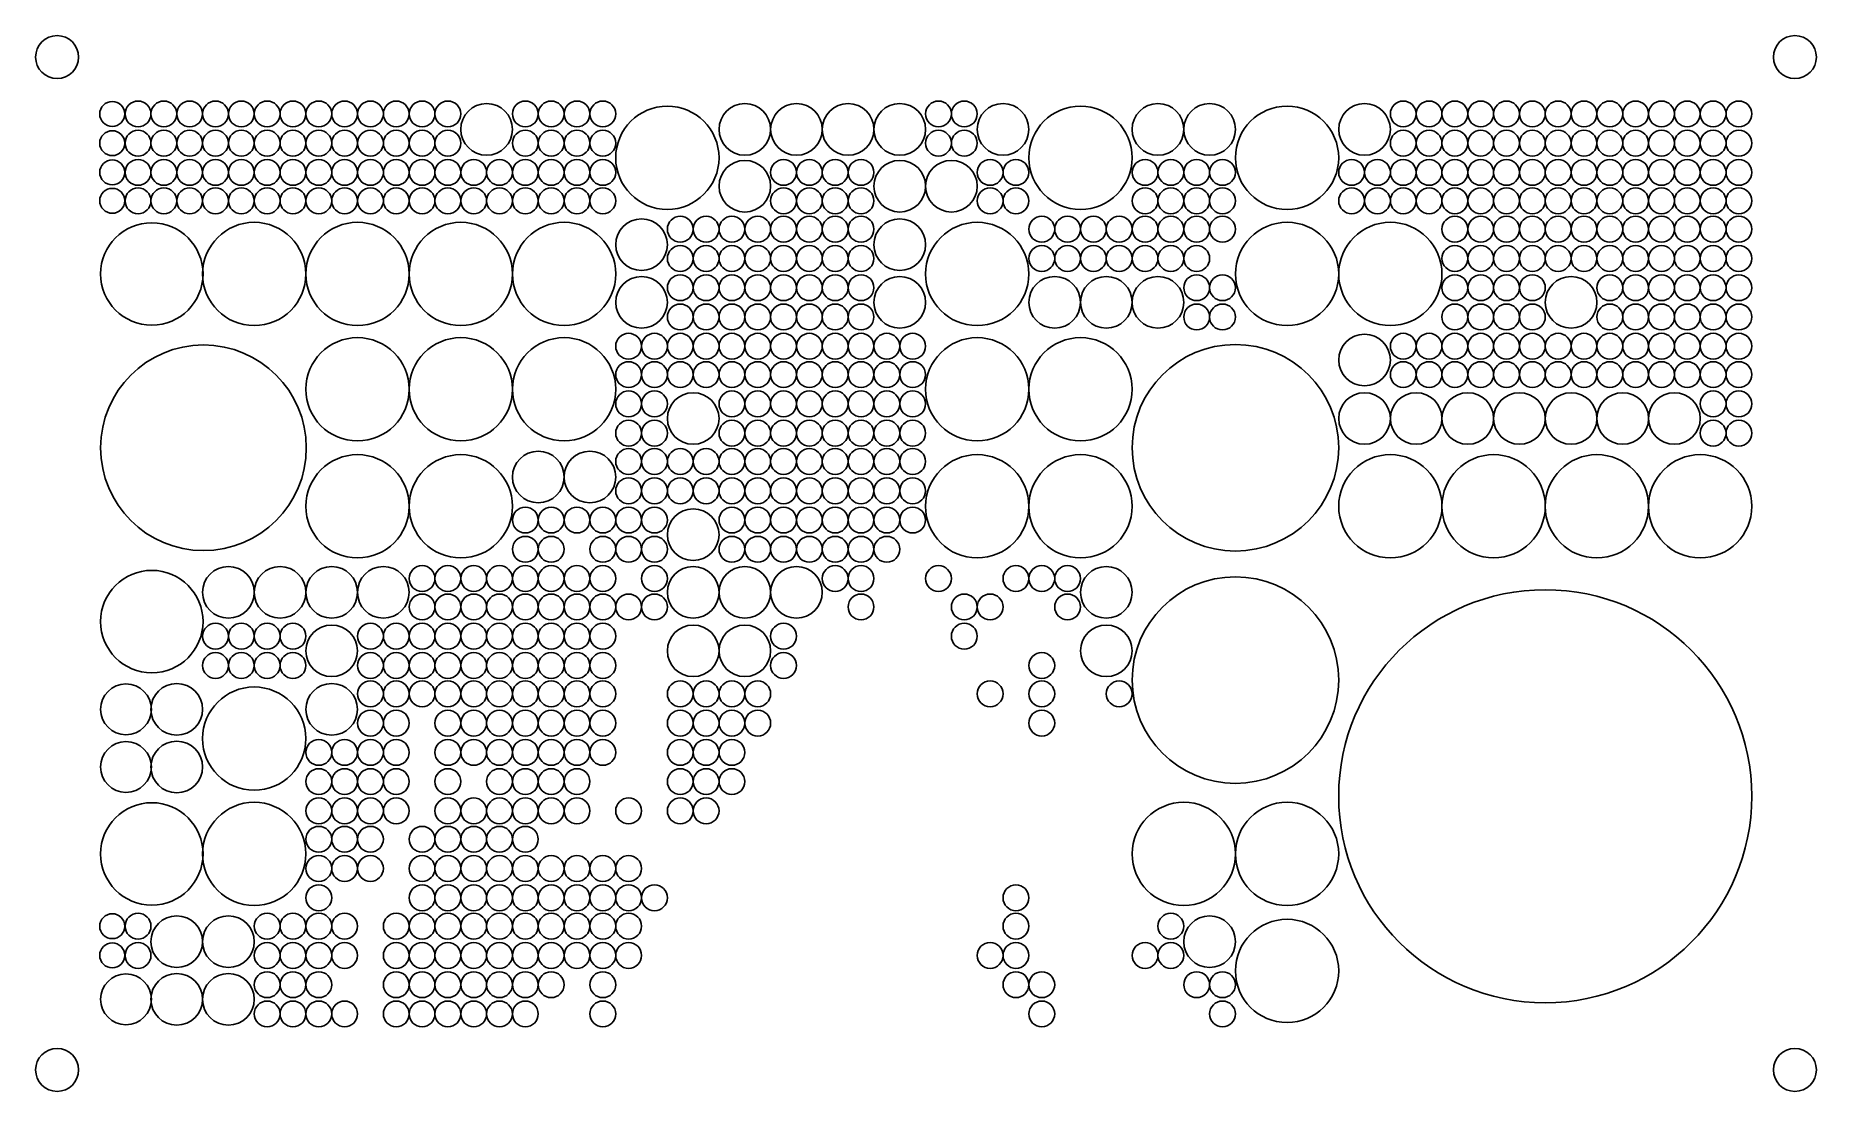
# Model space of a CAD drawing. Header units: metres. Extents: x 25 to 2094, y 25 to 1252.
import ezdxf

# ---------------------------------------------------------------- set-up
doc = ezdxf.new("R2010")
doc.units = ezdxf.units.M

msp = doc.modelspace()

# ---------------------------------------------------------------- linework, layer by layer
for centre, radius in [((50, 1227), 25), ((2069, 1227), 25), ((114, 1161), 14.5), ((144, 1161), 15), ((174, 1161), 15), ((204, 1161), 15), ((234, 1161), 15), ((264, 1161), 15), ((294, 1161), 15), ((324, 1161), 15), ((354, 1161), 15), ((384, 1161), 15), ((414, 1161), 15), ((444, 1161), 15), ((474, 1161), 15), ((504, 1161), 15), ((549, 1143), 30), ((594, 1161), 15), ((624, 1161), 15), ((654, 1161), 15), ((684, 1161), 15), ((759, 1110), 60), ((849, 1143), 30), ((909, 1143), 30), ((969, 1143), 30), ((1029, 1143), 30), ((1074, 1161), 15), ((1104, 1161), 15), ((1149, 1143), 30), ((1239, 1110), 60), ((1329, 1143), 30), ((1389, 1143), 30), ((1479, 1110), 60), ((1569, 1143), 30), ((1614, 1161), 15), ((1644, 1161), 15), ((1674, 1161), 15), ((1704, 1161), 15), ((1734, 1161), 15), ((1764, 1161), 15), ((1794, 1161), 15), ((1824, 1161), 15), ((1854, 1161), 15), ((1884, 1161), 15), ((1914, 1161), 15), ((1944, 1161), 15), ((1974, 1161), 15), ((2004, 1161), 15), ((114, 1127), 14.5), ((144, 1127), 15), ((174, 1127), 15), ((204, 1127), 15), ((234, 1127), 15), ((264, 1127), 15), ((294, 1127), 15), ((324, 1127), 15), ((354, 1127), 15), ((384, 1127), 15), ((414, 1127), 15), ((444, 1127), 15), ((474, 1127), 15), ((504, 1127), 15), ((594, 1127), 15), ((624, 1127), 15), ((654, 1127), 15), ((684, 1127), 15), ((1074, 1127), 15), ((1104, 1127), 15), ((1614, 1127), 15), ((1644, 1127), 15), ((1674, 1127), 15), ((1704, 1127), 15), ((1734, 1127), 15), ((1764, 1127), 15), ((1794, 1127), 15), ((1824, 1127), 15), ((1854, 1127), 15), ((1884, 1127), 15), ((1914, 1127), 15), ((1944, 1127), 15), ((1974, 1127), 15), ((2004, 1127), 15), ((114, 1093), 14.5), ((144, 1093), 15), ((174, 1093), 15), ((204, 1093), 15), ((234, 1093), 15), ((264, 1093), 15), ((294, 1093), 15), ((324, 1093), 15), ((354, 1093), 15), ((384, 1093), 15), ((414, 1093), 15), ((444, 1093), 15), ((474, 1093), 15), ((504, 1093), 15), ((534, 1093), 15), ((564, 1093), 15), ((594, 1093), 15), ((624, 1093), 15), ((654, 1093), 15), ((684, 1093), 15), ((849, 1077), 30), ((894, 1093), 15), ((924, 1093), 15), ((954, 1093), 15), ((984, 1093), 15), ((1029, 1077), 30), ((1089, 1077), 30), ((1134, 1093), 15), ((1164, 1093), 15), ((1314, 1093), 15), ((1344, 1093), 15), ((1374, 1093), 15), ((1404, 1093), 15), ((1554, 1093), 15), ((1584, 1093), 15), ((1614, 1093), 15), ((1644, 1093), 15), ((1674, 1093), 15), ((1704, 1093), 15), ((1734, 1093), 15), ((1764, 1093), 15), ((1794, 1093), 15), ((1824, 1093), 15), ((1854, 1093), 15), ((1884, 1093), 15), ((1914, 1093), 15), ((1944, 1093), 15), ((1974, 1093), 15), ((2004, 1093), 15), ((114, 1060), 14.5), ((144, 1060), 15), ((174, 1060), 15), ((204, 1060), 15), ((234, 1060), 15), ((264, 1060), 15), ((294, 1060), 15), ((324, 1060), 15), ((354, 1060), 15), ((384, 1060), 15), ((414, 1060), 15), ((444, 1060), 15), ((474, 1060), 15), ((504, 1060), 15), ((534, 1060), 15), ((564, 1060), 15), ((594, 1060), 15), ((624, 1060), 15), ((654, 1060), 15), ((684, 1060), 15), ((894, 1060), 15), ((924, 1060), 15), ((954, 1060), 15), ((984, 1060), 15), ((1134, 1060), 15), ((1164, 1060), 15), ((1314, 1060), 15), ((1344, 1060), 15), ((1374, 1060), 15), ((1404, 1060), 15), ((1554, 1060), 15), ((1584, 1060), 15), ((1614, 1060), 15), ((1644, 1060), 15), ((1674, 1060), 15), ((1704, 1060), 15), ((1734, 1060), 15), ((1764, 1060), 15), ((1794, 1060), 15), ((1824, 1060), 15), ((1854, 1060), 15), ((1884, 1060), 15), ((1914, 1060), 15), ((1944, 1060), 15), ((1974, 1060), 15), ((2004, 1060), 15), ((160, 975), 59.5), ((279, 975), 60), ((399, 975), 60), ((519, 975), 60), ((639, 975), 60), ((729, 1009), 30), ((774, 1027), 15), ((804, 1027), 15), ((834, 1027), 15), ((864, 1027), 15), ((894, 1027), 15), ((924, 1027), 15), ((954, 1027), 15), ((984, 1027), 15), ((1029, 1009), 30), ((1119, 975), 60), ((1194, 1027), 15), ((1224, 1027), 15), ((1254, 1027), 15), ((1284, 1027), 15), ((1314, 1027), 15), ((1344, 1027), 15), ((1374, 1027), 15), ((1404, 1027), 15), ((1479, 975), 60), ((1599, 975), 60), ((1674, 1027), 15), ((1704, 1027), 15), ((1734, 1027), 15), ((1764, 1027), 15), ((1794, 1027), 15), ((1824, 1027), 15), ((1854, 1027), 15), ((1884, 1027), 15), ((1914, 1027), 15), ((1944, 1027), 15), ((1974, 1027), 15), ((2004, 1027), 15), ((774, 993), 15), ((804, 993), 15), ((834, 993), 15), ((864, 993), 15), ((894, 993), 15), ((924, 993), 15), ((954, 993), 15), ((984, 993), 15), ((1194, 993), 15), ((1224, 993), 15), ((1254, 993), 15), ((1284, 993), 15), ((1314, 993), 15), ((1344, 993), 15), ((1374, 993), 15), ((1674, 993), 15), ((1704, 993), 15), ((1734, 993), 15), ((1764, 993), 15), ((1794, 993), 15), ((1824, 993), 15), ((1854, 993), 15), ((1884, 993), 15), ((1914, 993), 15), ((1944, 993), 15), ((1974, 993), 15), ((2004, 993), 15), ((774, 959), 15), ((804, 959), 15), ((834, 959), 15), ((864, 959), 15), ((894, 959), 15), ((924, 959), 15), ((954, 959), 15), ((984, 959), 15), ((1374, 959), 15), ((1404, 959), 15), ((1674, 959), 15), ((1704, 959), 15), ((1734, 959), 15), ((1764, 959), 15), ((1854, 959), 15), ((1884, 959), 15), ((1914, 959), 15), ((1944, 959), 15), ((1974, 959), 15), ((2004, 959), 15), ((729, 942), 30), ((1029, 942), 30), ((1209, 942), 30), ((1269, 942), 30), ((1329, 942), 30), ((1809, 942), 30), ((774, 925), 15), ((804, 925), 15), ((834, 925), 15), ((864, 925), 15), ((894, 925), 15), ((924, 925), 15), ((954, 925), 15), ((984, 925), 15), ((1374, 925), 15), ((1404, 925), 15), ((1674, 925), 15), ((1704, 925), 15), ((1734, 925), 15), ((1764, 925), 15), ((1854, 925), 15), ((1884, 925), 15), ((1914, 925), 15), ((1944, 925), 15), ((1974, 925), 15), ((2004, 925), 15), ((220, 773), 119.5), ((399, 841), 60), ((519, 841), 60), ((639, 841), 60), ((714, 891), 15), ((744, 891), 15), ((774, 891), 15), ((804, 891), 15), ((834, 891), 15), ((864, 891), 15), ((894, 891), 15), ((924, 891), 15), ((954, 891), 15), ((984, 891), 15), ((1014, 891), 15), ((1044, 891), 15), ((1119, 841), 60), ((1239, 841), 60), ((1419, 773), 120), ((1569, 875), 30), ((1614, 891), 15), ((1644, 891), 15), ((1674, 891), 15), ((1704, 891), 15), ((1734, 891), 15), ((1764, 891), 15), ((1794, 891), 15), ((1824, 891), 15), ((1854, 891), 15), ((1884, 891), 15), ((1914, 891), 15), ((1944, 891), 15), ((1974, 891), 15), ((2004, 891), 15), ((714, 858), 15), ((744, 858), 15), ((774, 858), 15), ((804, 858), 15), ((834, 858), 15), ((864, 858), 15), ((894, 858), 15), ((924, 858), 15), ((954, 858), 15), ((984, 858), 15), ((1014, 858), 15), ((1044, 858), 15), ((1614, 858), 15), ((1644, 858), 15), ((1674, 858), 15), ((1704, 858), 15), ((1734, 858), 15), ((1764, 858), 15), ((1794, 858), 15), ((1824, 858), 15), ((1854, 858), 15), ((1884, 858), 15), ((1914, 858), 15), ((1944, 858), 15), ((1974, 858), 15), ((2004, 858), 15), ((714, 824), 15), ((744, 824), 15), ((789, 807), 30), ((834, 824), 15), ((864, 824), 15), ((894, 824), 15), ((924, 824), 15), ((954, 824), 15), ((984, 824), 15), ((1014, 824), 15), ((1044, 824), 15), ((1569, 807), 30), ((1629, 807), 30), ((1689, 807), 30), ((1749, 807), 30), ((1809, 807), 30), ((1869, 807), 30), ((1929, 807), 30), ((1974, 824), 15), ((2004, 824), 15), ((714, 790), 15), ((744, 790), 15), ((834, 790), 15), ((864, 790), 15), ((894, 790), 15), ((924, 790), 15), ((954, 790), 15), ((984, 790), 15), ((1014, 790), 15), ((1044, 790), 15), ((1974, 790), 15), ((2004, 790), 15), ((609, 739), 30), ((669, 739), 30), ((714, 757), 15), ((744, 757), 15), ((774, 757), 15), ((804, 757), 15), ((834, 757), 15), ((864, 757), 15), ((894, 757), 15), ((924, 757), 15), ((954, 757), 15), ((984, 757), 15), ((1014, 757), 15), ((1044, 757), 15), ((399, 705), 60), ((519, 705), 60), ((1119, 705), 60), ((1239, 705), 60), ((1599, 705), 60), ((1719, 705), 60), ((1839, 705), 60), ((1959, 705), 60), ((714, 723), 15), ((744, 723), 15), ((774, 723), 15), ((804, 723), 15), ((834, 723), 15), ((864, 723), 15), ((894, 723), 15), ((924, 723), 15), ((954, 723), 15), ((984, 723), 15), ((1014, 723), 15), ((1044, 723), 15), ((594, 689), 15), ((624, 689), 15), ((654, 689), 15), ((684, 689), 15), ((714, 689), 15), ((744, 689), 15), ((834, 689), 15), ((864, 689), 15), ((894, 689), 15), ((924, 689), 15), ((954, 689), 15), ((984, 689), 15), ((1014, 689), 15), ((1044, 689), 15), ((789, 672), 30), ((594, 655), 15), ((624, 655), 15), ((684, 655), 15), ((714, 655), 15), ((744, 655), 15), ((834, 655), 15), ((864, 655), 15), ((894, 655), 15), ((924, 655), 15), ((954, 655), 15), ((984, 655), 15), ((1014, 655), 15), ((160, 571), 59.5), ((249, 605), 30), ((309, 605), 30), ((369, 605), 30), ((429, 605), 30), ((474, 621), 15), ((504, 621), 15), ((534, 621), 15), ((564, 621), 15), ((594, 621), 15), ((624, 621), 15), ((654, 621), 15), ((684, 621), 15), ((744, 621), 15), ((789, 605), 30), ((849, 605), 30), ((909, 605), 30), ((954, 621), 15), ((984, 621), 15), ((1074, 621), 15), ((1164, 621), 15), ((1194, 621), 15), ((1224, 621), 15), ((1269, 605), 30), ((1419, 503), 120), ((474, 588), 15), ((504, 588), 15), ((534, 588), 15), ((564, 588), 15), ((594, 588), 15), ((624, 588), 15), ((654, 588), 15), ((684, 588), 15), ((714, 588), 15), ((744, 588), 15), ((984, 588), 15), ((1104, 588), 15), ((1134, 588), 15), ((1224, 588), 15), ((1779, 368), 240), ((234, 554), 15), ((264, 554), 15), ((294, 554), 15), ((324, 554), 15), ((369, 537), 30), ((414, 554), 15), ((444, 554), 15), ((474, 554), 15), ((504, 554), 15), ((534, 554), 15), ((564, 554), 15), ((594, 554), 15), ((624, 554), 15), ((654, 554), 15), ((684, 554), 15), ((789, 537), 30), ((849, 537), 30), ((894, 554), 15), ((1104, 554), 15), ((1269, 537), 30), ((234, 520), 15), ((264, 520), 15), ((294, 520), 15), ((324, 520), 15), ((414, 520), 15), ((444, 520), 15), ((474, 520), 15), ((504, 520), 15), ((534, 520), 15), ((564, 520), 15), ((594, 520), 15), ((624, 520), 15), ((654, 520), 15), ((684, 520), 15), ((894, 520), 15), ((1194, 520), 15), ((130, 469), 29.5), ((189, 469), 30), ((369, 469), 30), ((414, 487), 15), ((444, 487), 15), ((474, 487), 15), ((504, 487), 15), ((534, 487), 15), ((564, 487), 15), ((594, 487), 15), ((624, 487), 15), ((654, 487), 15), ((684, 487), 15), ((774, 487), 15), ((804, 487), 15), ((834, 487), 15), ((864, 487), 15), ((1134, 487), 15), ((1194, 487), 15), ((1284, 487), 15), ((279, 435), 60), ((414, 453), 15), ((444, 453), 15), ((504, 453), 15), ((534, 453), 15), ((564, 453), 15), ((594, 453), 15), ((624, 453), 15), ((654, 453), 15), ((684, 453), 15), ((774, 453), 15), ((804, 453), 15), ((834, 453), 15), ((864, 453), 15), ((1194, 453), 15), ((130, 402), 29.5), ((189, 402), 30), ((354, 419), 15), ((384, 419), 15), ((414, 419), 15), ((444, 419), 15), ((504, 419), 15), ((534, 419), 15), ((564, 419), 15), ((594, 419), 15), ((624, 419), 15), ((654, 419), 15), ((684, 419), 15), ((774, 419), 15), ((804, 419), 15), ((834, 419), 15), ((354, 385), 15), ((384, 385), 15), ((414, 385), 15), ((444, 385), 15), ((504, 385), 15), ((564, 385), 15), ((594, 385), 15), ((624, 385), 15), ((654, 385), 15), ((774, 385), 15), ((804, 385), 15), ((834, 385), 15), ((160, 301), 59.5), ((279, 301), 60), ((354, 351), 15), ((384, 351), 15), ((414, 351), 15), ((444, 351), 15), ((504, 351), 15), ((534, 351), 15), ((564, 351), 15), ((594, 351), 15), ((624, 351), 15), ((654, 351), 15), ((714, 351), 15), ((774, 351), 15), ((804, 351), 15), ((1359, 301), 60), ((1479, 301), 60), ((354, 318), 15), ((384, 318), 15), ((414, 318), 15), ((474, 318), 15), ((504, 318), 15), ((534, 318), 15), ((564, 318), 15), ((594, 318), 15), ((354, 284), 15), ((384, 284), 15), ((414, 284), 15), ((474, 284), 15), ((504, 284), 15), ((534, 284), 15), ((564, 284), 15), ((594, 284), 15), ((624, 284), 15), ((654, 284), 15), ((684, 284), 15), ((714, 284), 15), ((354, 250), 15), ((474, 250), 15), ((504, 250), 15), ((534, 250), 15), ((564, 250), 15), ((594, 250), 15), ((624, 250), 15), ((654, 250), 15), ((684, 250), 15), ((714, 250), 15), ((744, 250), 15), ((1164, 250), 15), ((114, 217), 14.5), ((144, 217), 15), ((189, 199), 30), ((249, 199), 30), ((294, 217), 15), ((324, 217), 15), ((354, 217), 15), ((384, 217), 15), ((444, 217), 15), ((474, 217), 15), ((504, 217), 15), ((534, 217), 15), ((564, 217), 15), ((594, 217), 15), ((624, 217), 15), ((654, 217), 15), ((684, 217), 15), ((714, 217), 15), ((1164, 217), 15), ((1344, 217), 15), ((1389, 199), 30), ((1479, 165), 60), ((114, 183), 14.5), ((144, 183), 15), ((294, 183), 15), ((324, 183), 15), ((354, 183), 15), ((384, 183), 15), ((444, 183), 15), ((474, 183), 15), ((504, 183), 15), ((534, 183), 15), ((564, 183), 15), ((594, 183), 15), ((624, 183), 15), ((654, 183), 15), ((684, 183), 15), ((714, 183), 15), ((1134, 183), 15), ((1164, 183), 15), ((1314, 183), 15), ((1344, 183), 15), ((130, 132), 29.5), ((189, 132), 30), ((249, 132), 30), ((294, 149), 15), ((324, 149), 15), ((354, 149), 15), ((444, 149), 15), ((474, 149), 15), ((504, 149), 15), ((534, 149), 15), ((564, 149), 15), ((594, 149), 15), ((624, 149), 15), ((684, 149), 15), ((1164, 149), 15), ((1194, 149), 15), ((1374, 149), 15), ((1404, 149), 15), ((294, 115), 15), ((324, 115), 15), ((354, 115), 15), ((384, 115), 15), ((444, 115), 15), ((474, 115), 15), ((504, 115), 15), ((534, 115), 15), ((564, 115), 15), ((594, 115), 15), ((684, 115), 15), ((1194, 115), 15), ((1404, 115), 15), ((50, 50), 25), ((2069, 50), 25)]:
    msp.add_circle(centre, radius)

doc.saveas('drawing.dxf')
